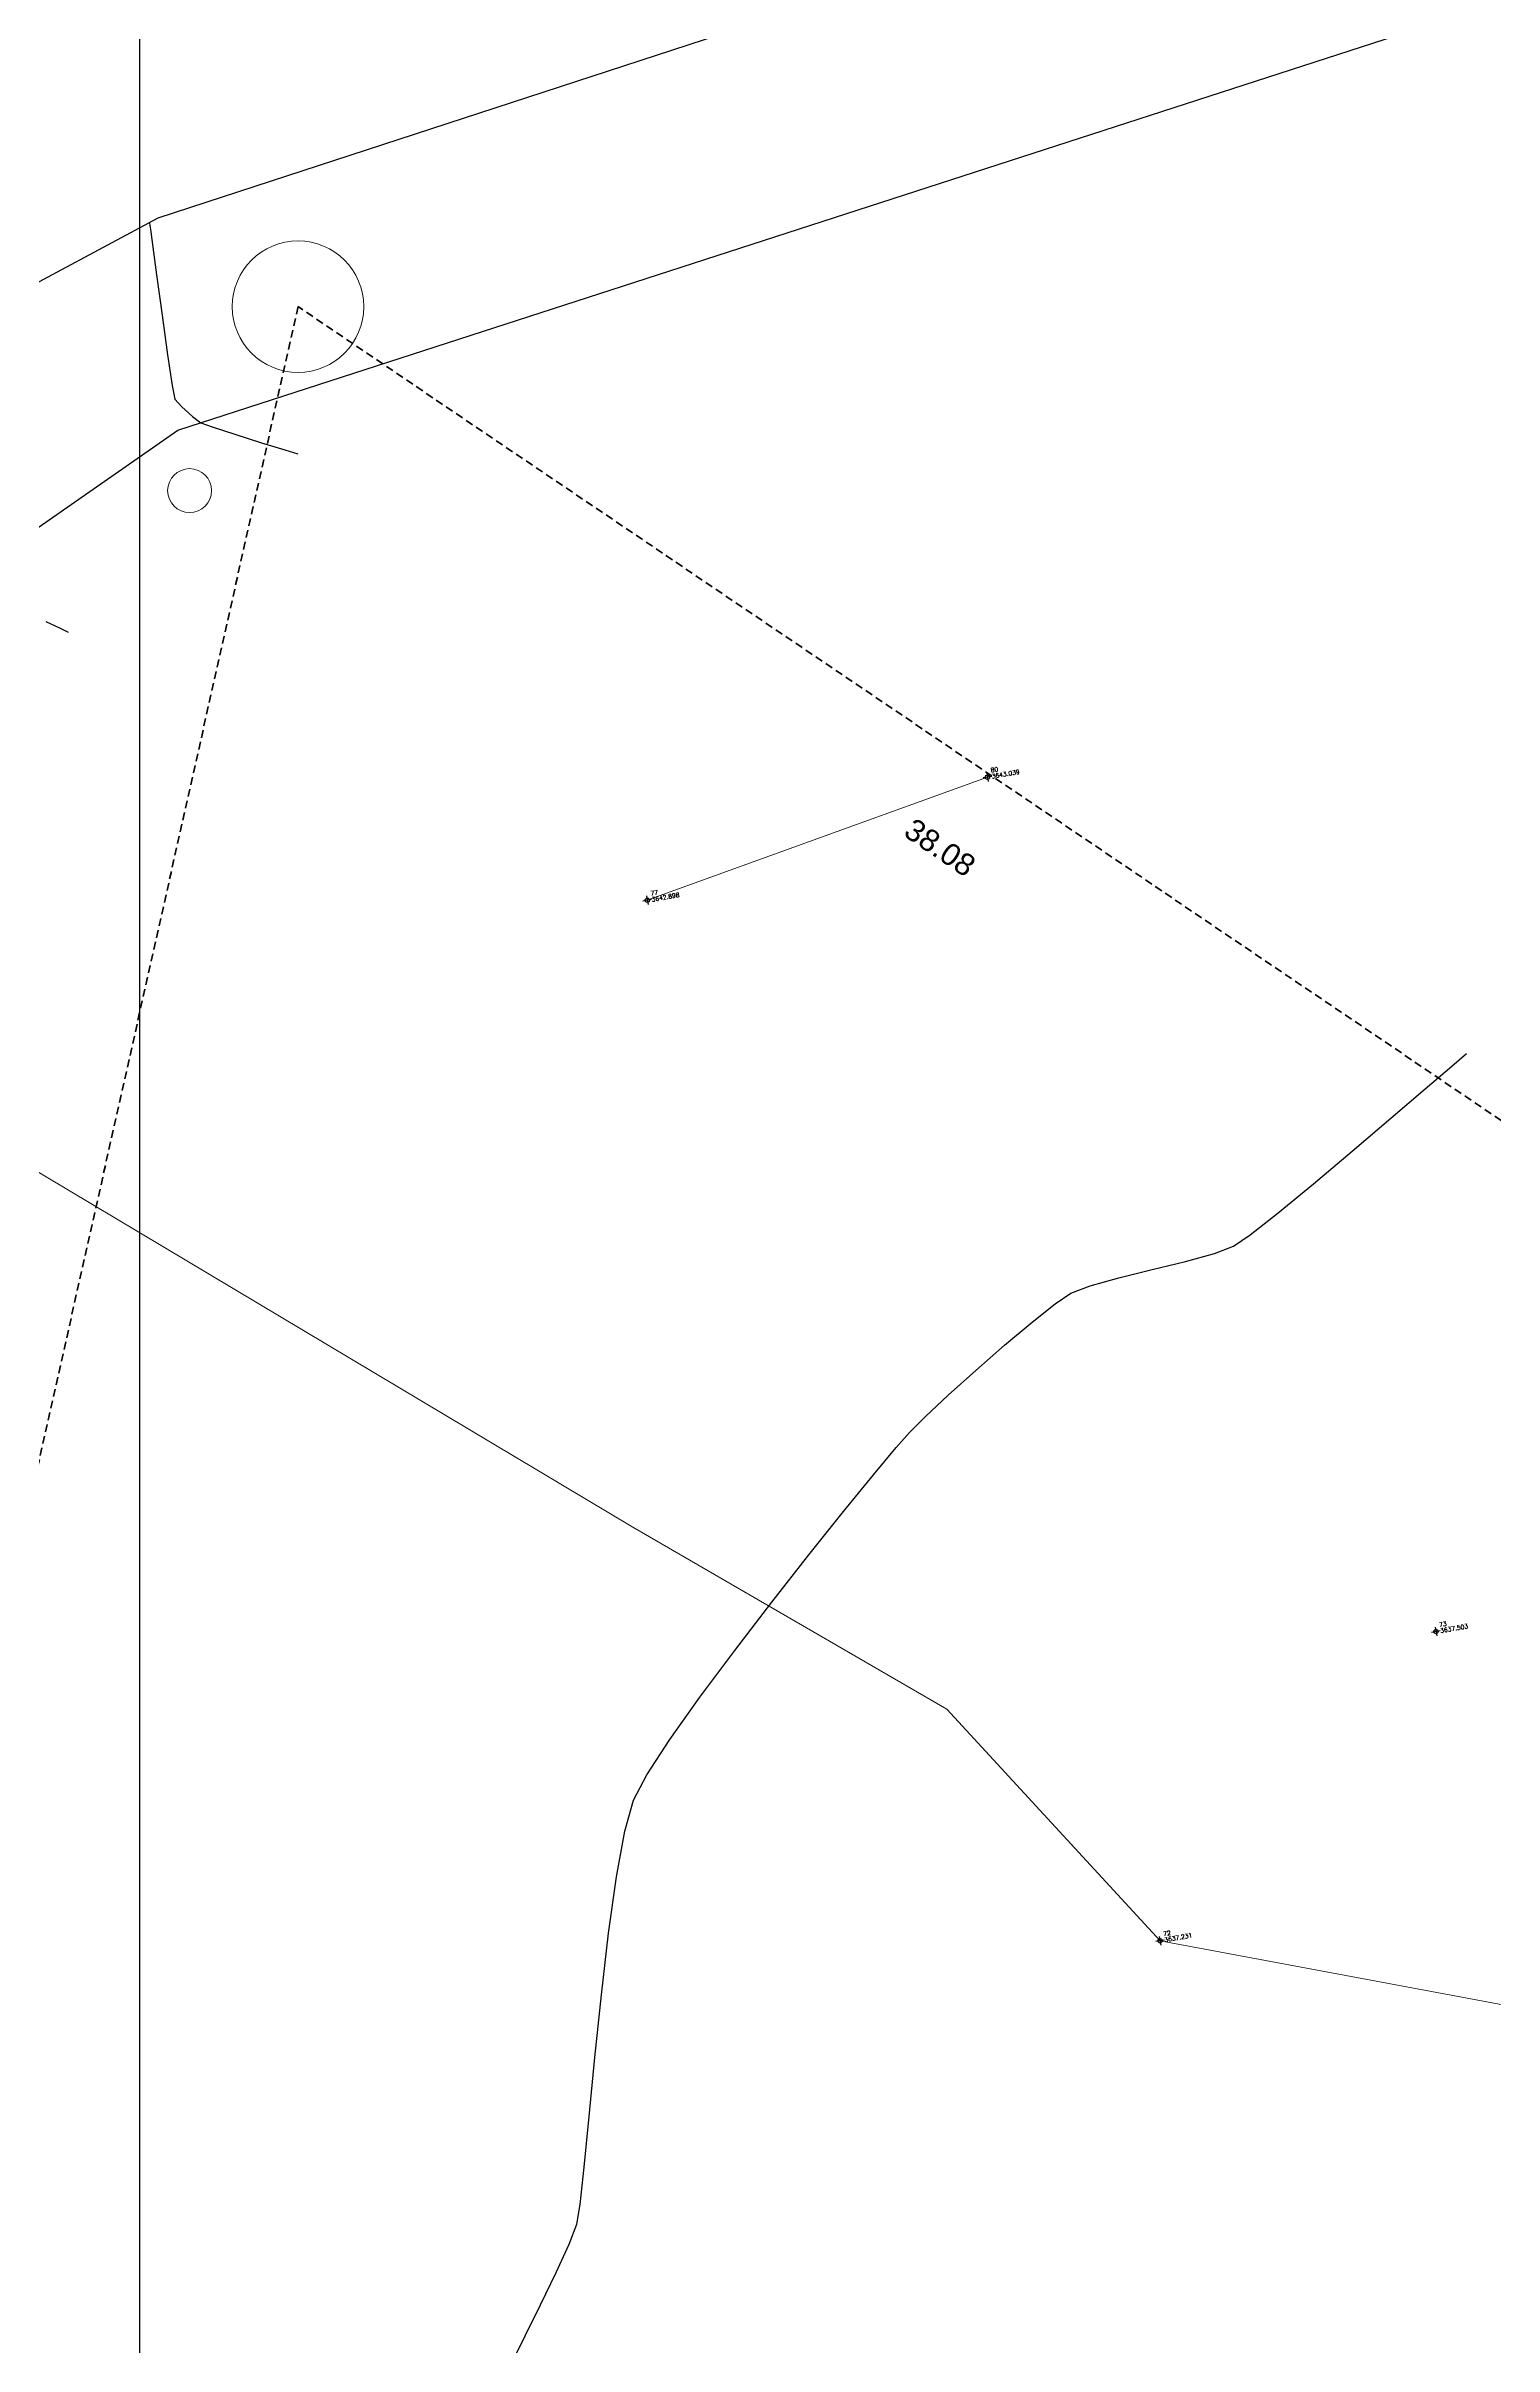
# Model space of a CAD drawing. Header units: millimetres. Extents: x 736950 to 738835, y 8500595 to 8502131.
# Drawn here: x 737697.9 to 737730.9, y 8501325.7 to 8501378.2 of the extents above; entities that cross this region are included whole.
import ezdxf

# ---------------------------------------------------------------- set-up
doc = ezdxf.new("R2010")
doc.units = ezdxf.units.MM
doc.linetypes.add('DASHED', pattern=[0.75, 0.5, -0.25])
doc.layers.add('carretera', color=40, linetype='Continuous')
doc.layers.add('Cuadricula Coordenadas', color=5, linetype='Continuous')
for name, color, linetype, lineweight in [('CONT-MJR', 80, 'Continuous', 30), ('COTAS', 40, 'Continuous', 5), ('otros', 4, 'Continuous', 5), ('PERIMETRO', 7, 'Continuous', 35), ('postes', 10, 'Continuous', 5), ('saiwite', 5, 'Continuous', 5)]:
    doc.layers.add(name, color=color, linetype=linetype, lineweight=lineweight)
doc.styles.add('5mm', font='arial.ttf', dxfattribs={"height": 3})
doc.styles.add('COTAS', font='arial.ttf')
doc.dimstyles.new('Copy of GenDist', dxfattribs={"dimtxt": 0.5, "dimasz": 2, "dimexe": 0.18, "dimexo": 0.0625, "dimgap": 1, "dimtad": 2, "dimzin": 1, "dimdsep": 46, "dimtxsty": 'COTAS', "dimcen": 0.09, "dimse1": 1, "dimse2": 1, "dimsd1": 1, "dimsd2": 1, "dimadec": 0, "dimazin": 0, "dimtfac": 1, "dimtofl": 0, "dimtmove": 0, "dimatfit": 3, "dimfxl": 1, "dimtolj": 1, "dimtzin": 0, "dimarcsym": 0})

# ---------------------------------------------------------------- blocks, each defined once
blk = doc.blocks.new('*D174')
at = {"layer": 'Defpoints', "color": 0, "transparency": 16777216}
for p in [(737703.6088890512, 8501372.260051183), (737703.1838010843, 8501371.631511953), (737735.1536829118, 8501350.925961591)]:
    blk.add_point(p, dxfattribs=at)
at = {"layer": 'COTAS', "color": 0, "transparency": 16777216, "insert": (737718.2528675785, 8501359.924515884), "char_height": 0.5, "attachment_point": 5, "rotation": 325.92908012584695, "style": 'COTAS'}
blk.add_mtext('\\A1;38.08', dxfattribs=at)
blk = doc.blocks.new('*D175')
at = {"layer": 'Defpoints', "color": 0, "transparency": 16777216}
for p in [(737703.608889051, 8501372.260051183), (737683.2009698658, 8501281.32955186), (737683.6407278688, 8501281.2308551)]:
    blk.add_point(p, dxfattribs=at)
at = {"layer": 'COTAS', "color": 0, "transparency": 16777216, "insert": (737695.0696718234, 8501326.421176305), "char_height": 0.5, "attachment_point": 5, "rotation": 77.35047293036105, "style": 'COTAS'}
blk.add_mtext('\\A1;93.19', dxfattribs=at)

msp = doc.modelspace()

# ---------------------------------------------------------------- linework, layer by layer
at = {"linetype": 'Continuous', "extrusion": (-0.172787269436437, 0.9849591664230046, 0)}
for points, elevation in [([(-2195550.565162655, 0), (-2195550.365162655, 0)], 8246025.455062788), ([(-2195542.438162655, 0), (-2195542.238162654, 0)], 8246024.030062788), ([(-2195557.274162654, 0), (-2195557.074162655, 0)], 8246004.495062787), ([(-2195549.858162655, 0), (-2195549.658162654, 0)], 8245998.637062788)]:
    msp.add_lwpolyline(points, dxfattribs=dict(at, elevation=elevation))
at = {"linetype": 'Continuous', "extrusion": (0.9849591664230046, 0.172787269436437, 0)}
for points, elevation in [([(8246025.555062787, 0), (8246025.35506279, 0)], 2195550.465162654), ([(8246024.13006279, 0), (8246023.930062789, 0)], 2195542.338162654), ([(8246004.595062787, 0), (8246004.395062789, 0)], 2195557.174162656), ([(8245998.737062789, 0), (8245998.537062787, 0)], 2195549.758162654)]:
    msp.add_lwpolyline(points, dxfattribs=dict(at, elevation=elevation))
at = {"linetype": 'Continuous'}
for centre in [(737719.3339225963, 8501361.528306875), (737711.5753813098, 8501358.720497923), (737729.5636348114, 8501342.042792536), (737723.2713654573, 8501334.99151135)]:
    msp.add_circle(centre, 0.05, dxfattribs=at)
at = {"layer": 'carretera'}
for p, q in [((737738.9311161017, 8501386.876284875), (737700.4094732066, 8501374.279084923)), ((737700.866578944, 8501369.44032399), (737740.6076174808, 8501382.317522638)), ((737700.4094732066, 8501374.279084923), (737687.7988383087, 8501367.513624553)), ((737686.3064214542, 8501359.310571257), (737700.866578944, 8501369.44032399))]:
    msp.add_line(p, q, dxfattribs=at)
at = {"layer": 'CONT-MJR'}
for points, elevation in [([(737700.2231184846, 8501374.160774387), (737700.2295780153, 8501374.114802763)], 3680), ([(737700.2500020367, 8501373.96512206), (737700.2966970716, 8501373.618250899)], 3680), ([(737700.3813644027, 8501372.988951076), (737700.5069898715, 8501372.066208214)], 3680), ([(737700.6335792341, 8501371.163283946), (737700.7386041561, 8501370.463457827)], 3680), ([(737700.7386041561, 8501370.463457827), (737700.7995363026, 8501370.150009403)], 3680), ([(737701.3922116148, 8501369.610643957), (737701.6492116606, 8501369.516008018)], 3680), ([(737701.6492116606, 8501369.516008018), (737702.164856092, 8501369.348490302)], 3680), ([(737698.1838827572, 8501364.926397864), (737698.3679257432, 8501364.839223396)], 3675), ([(737729.3178756512, 8501354.422156531), (737729.9243284393, 8501354.94179837)], 3640), ([(737724.949546751, 8501350.83168876), (737725.3290300983, 8501351.094728192)], 3640), ([(737723.854335275, 8501350.485796576), (737724.509354826, 8501350.665672604)], 3640), ([(737724.509354826, 8501350.665672604), (737724.949546751, 8501350.83168876)], 3640), ([(737721.6763325675, 8501349.930079557), (737722.3302219756, 8501350.111293022)], 3640), ([(737722.3302219756, 8501350.111293022), (737723.0920902678, 8501350.298767708)], 3640), ([(737723.0920902678, 8501350.298767708), (737723.854335275, 8501350.485796576)], 3640), ([(737721.238024214, 8501349.761834338), (737721.6763325675, 8501349.930079557)], 3640), ([(737717.5564933518, 8501346.585928867), (737717.9140542957, 8501346.942630302)], 3640), ([(737716.7349693419, 8501345.61566202), (737717.2541855071, 8501346.238842182)], 3640), ([(737716.0528914687, 8501344.77893069), (737716.7349693419, 8501345.61566202)], 3640), ([(737713.5699537254, 8501341.61285273), (737714.4163370485, 8501342.714983737)], 3640), ([(737710.693697244, 8501335.167304607), (737710.8706224014, 8501336.447313476)], 3640), ([(737710.1350602872, 8501329.832111416), (737710.24920059, 8501330.984797202)], 3640), ([(737709.7922669312, 8501328.075349702), (737709.9672957094, 8501328.529123383)], 3640)]:
    msp.add_lwpolyline(points, dxfattribs=dict(at, elevation=elevation))
at = {"layer": 'CONT-MJR', "extrusion": (0.9908186293528235, 0.1351977948318395, 0), "elevation": 1880294.163705567}
msp.add_lwpolyline([(8323584.403758557, 3680), (8323584.252690848, 3680)], dxfattribs=at)
at = {"layer": 'CONT-MJR', "extrusion": (0.9910702598201476, 0.1333406918387068, 0), "elevation": 1864691.864553873}
msp.add_lwpolyline([(8327093.092736861, 3680.000000000011), (8327092.457766926, 3680.000000000011)], dxfattribs=at)
at = {"layer": 'CONT-MJR', "extrusion": (0.9903146252951947, 0.1388414308714745, 0), "elevation": 1910898.263202884}
msp.add_lwpolyline([(8316609.698296943, 3680.00000000001), (8316608.786541986, 3680.00000000001)], dxfattribs=at)
at = {"layer": 'CONT-MJR', "extrusion": (0.752622470162214, 0.6584522893930338, 0), "elevation": 6152956.836238948}
msp.add_lwpolyline([(5912581.421721647, 3680.00000000001), (5912581.186626858, 3680.00000000001)], dxfattribs=at)
at = {"layer": 'CONT-MJR', "extrusion": (0.6650869891919653, 0.7467658915668061, 0), "elevation": 6839168.434122938}
msp.add_lwpolyline([(5103260.648523636, 3680), (5103260.320885159, 3680)], dxfattribs=at)
at = {"layer": 'CONT-MJR', "extrusion": (0.5989761888854898, 0.8007668356945199, 0), "elevation": 7249480.410627351}
msp.add_lwpolyline([(4501391.401439643, 3680.000000000013), (4501391.160161703, 3680.000000000013)], dxfattribs=at)
at = {"layer": 'CONT-MJR', "extrusion": (-0.3001501310077204, -0.953891974416416, 0), "elevation": -8330809.394500858}
msp.add_lwpolyline([(-1847998.949128543, 3680.000000000013), (-1847998.311830588, 3680.000000000013)], dxfattribs=at)
at = {"layer": 'CONT-MJR', "extrusion": (-0.2968458807499319, -0.9549254018413152, 0), "elevation": -8337157.387960012}
msp.add_lwpolyline([(-1819145.298324531, 3680.000000000013), (-1819144.739320691, 3680.000000000013)], dxfattribs=at)
at = {"layer": 'CONT-MJR', "extrusion": (-0.2977186579356123, -0.9546536548492432, 0), "elevation": -8335491.017123916}
msp.add_lwpolyline([(-1826765.008877925, 3680.00000000001), (-1826764.701619773, 3680.00000000001)], dxfattribs=at)
at = {"layer": 'CONT-MJR', "extrusion": (-0.4285565772505243, -0.9035149473557786, 0), "elevation": -7997255.692655355}
msp.add_lwpolyline([(-2976794.878628115, 3675.000000000003), (-2976794.519039442, 3675.000000000003)], dxfattribs=at)
at = {"layer": 'CONT-MJR', "extrusion": (0.6472649366802715, -0.7622651125063276, 0), "elevation": -6002779.568408569}
msp.add_lwpolyline([(6064974.751867142, 3640), (6064975.197223986, 3640)], dxfattribs=at)
at = {"layer": 'CONT-MJR', "extrusion": (0.650059797085388, -0.7598830569326469, 0), "elevation": -5980467.015694001}
msp.add_lwpolyline([(6086975.705057658, 3640), (6086976.739874231, 3640)], dxfattribs=at)
at = {"layer": 'CONT-MJR', "extrusion": (0.6477223790566525, -0.761876446459129, 0), "elevation": -5999137.905189018}
msp.add_lwpolyline([(6068573.91394855, 3640), (6068575.06786315, 3640)], dxfattribs=at)
at = {"layer": 'CONT-MJR', "extrusion": (0.6434631551066419, -0.7654770852352184, 0), "elevation": -6032890.353743085}
msp.add_lwpolyline([(6035019.882473683, 3640), (6035021.038426144, 3640)], dxfattribs=at)
at = {"layer": 'CONT-MJR', "extrusion": (-0.6358157591410325, 0.7718408647045792, 0), "elevation": 6092632.773411658}
msp.add_lwpolyline([(-5974700.3649723, 3640), (-5974701.405969108, 3640)], dxfattribs=at)
at = {"layer": 'CONT-MJR', "extrusion": (0.6198631832826782, -0.7847099043663619, 0), "elevation": -6213805.633688166}
msp.add_lwpolyline([(5848574.92417375, 3640), (5848575.733423913, 3640)], dxfattribs=at)
at = {"layer": 'CONT-MJR', "extrusion": (-0.6200463431927984, 0.7845651867711432, 0), "elevation": 6212441.739181679}
msp.add_lwpolyline([(-5850020.1296754, 3640.00000000001), (-5850020.800520358, 3640.00000000001)], dxfattribs=at)
at = {"layer": 'CONT-MJR', "extrusion": (-0.5615680992422901, 0.8274305227107599, 0), "elevation": 6619995.563773653}
msp.add_lwpolyline([(-5384499.462797304, 3640), (-5384499.89634041, 3640)], dxfattribs=at)
at = {"layer": 'CONT-MJR', "extrusion": (-0.6435400349403906, 0.7654124531446566, 0), "elevation": 6032285.889788602}
msp.add_lwpolyline([(-6035618.024608956, 3640.000000000013), (-6035618.843514831, 3640.000000000013)], dxfattribs=at)
at = {"layer": 'CONT-MJR', "extrusion": (-0.6578268443833437, 0.7531691993228694, 0), "elevation": 5917662.060202112}
msp.add_lwpolyline([(-6148042.205341932, 3640), (-6148043.081857152, 3640)], dxfattribs=at)
at = {"layer": 'CONT-MJR', "extrusion": (0.6696022693194644, -0.7427198670577109, 0), "elevation": -5820141.69477494}
msp.add_lwpolyline([(6240439.675515844, 3640.000000000013), (6240440.518918805, 3640.000000000013)], dxfattribs=at)
at = {"layer": 'CONT-MJR', "extrusion": (0.6830150515985818, -0.730404298515409, 0), "elevation": -5705547.910935009}
msp.add_lwpolyline([(6345380.256195159, 3640.000000000003), (6345380.975720446, 3640.000000000003)], dxfattribs=at)
at = {"layer": 'CONT-MJR', "extrusion": (0.7540745597803978, -0.6567888232087993, 0), "elevation": -5027295.378207376}
msp.add_lwpolyline([(6895173.369832991, 3640.00000000001), (6895173.830114644, 3640.00000000001)], dxfattribs=at)
at = {"layer": 'CONT-MJR', "extrusion": (0.7805985697322992, -0.6250326974902106, 0), "elevation": -4737758.363713733}
msp.add_lwpolyline([(7097232.964392485, 3640.000000000004), (7097234.229755037, 3640.000000000004)], dxfattribs=at)
at = {"layer": 'CONT-MJR', "extrusion": (0.7862933402885451, -0.617853366922834, 0), "elevation": -4672523.287216933}
msp.add_lwpolyline([(7140348.496263606, 3640), (7140349.86497259, 3640)], dxfattribs=at)
at = {"layer": 'CONT-MJR', "extrusion": (-0.8021904146406392, 0.5970682864285118, 0), "elevation": 4484094.71456218}
msp.add_lwpolyline([(-7260158.802248985, 3640.000000000013), (-7260160.130503384, 3640.000000000013)], dxfattribs=at)
at = {"layer": 'CONT-MJR', "extrusion": (-0.8155515095305442, 0.5786844868341042, 0), "elevation": 4317951.123242481}
msp.add_lwpolyline([(-7360182.871237824, 3640.000000000003), (-7360184.056144706, 3640.000000000003)], dxfattribs=at)
at = {"layer": 'CONT-MJR', "extrusion": (0.8378498919753576, -0.5459006855801534, 0), "elevation": -4022795.109683129}
msp.add_lwpolyline([(7525563.025552316, 3640), (7525563.985927116, 3640)], dxfattribs=at)
at = {"layer": 'CONT-MJR', "extrusion": (0.8828227867368367, -0.4697062137317392, 0), "elevation": -3341863.066951414}
msp.add_lwpolyline([(7851682.639010665, 3640.000000000006), (7851683.296452859, 3640.000000000006)], dxfattribs=at)
at = {"layer": 'CONT-MJR', "extrusion": (0.9623019400887919, -0.27198341144516, 0), "elevation": -1602321.989451051}
msp.add_lwpolyline([(8381498.732873495, 3640), (8381499.463945393, 3640)], dxfattribs=at)
at = {"layer": 'CONT-MJR', "extrusion": (0.9840924253398602, -0.1776572497499386, 0), "elevation": -784348.3725582478}
msp.add_lwpolyline([(8497160.487452282, 3640.000000000006), (8497161.549453069, 3640.000000000006)], dxfattribs=at)
at = {"layer": 'CONT-MJR', "extrusion": (0.9933193329437449, -0.115398019047962, 0), "elevation": -248254.9434009129}
msp.add_lwpolyline([(8529669.51251254, 3640), (8529670.930201376, 3640)], dxfattribs=at)
at = {"layer": 'CONT-MJR', "extrusion": (0.9946354900399529, -0.103441973845162, 0), "elevation": -145641.6697440437}
msp.add_lwpolyline([(8532037.065377673, 3640.000000000006), (8532038.502822358, 3640.000000000006)], dxfattribs=at)
at = {"layer": 'CONT-MJR', "extrusion": (0.9952006819046108, -0.09785500874558081, 0), "elevation": -97728.07481396012}
msp.add_lwpolyline([(8532719.036054203, 3640), (8532720.387094451, 3640)], dxfattribs=at)
at = {"layer": 'CONT-MJR', "extrusion": (0.9939356864377961, -0.1099629538773264, 0), "elevation": -201594.9107411415}
msp.add_lwpolyline([(8530895.028536681, 3640.000000000011), (8530895.88787025, 3640.000000000011)], dxfattribs=at)
at = {"layer": 'CONT-MJR', "extrusion": (0.9869379437679536, -0.1611008850102437, 0), "elevation": -641497.5915846592}
msp.add_lwpolyline([(8509129.426441094, 3640.00000000001), (8509129.881247533, 3640.00000000001)], dxfattribs=at)
at = {"layer": 'CONT-MJR', "extrusion": (0.9104451289982338, -0.4136298672525828, 0), "elevation": -2844758.916293825}
msp.add_lwpolyline([(8045130.823073982, 3640), (8045131.539664365, 3640)], dxfattribs=at)
at = {"layer": 'CONT-MJR', "extrusion": (0.9009538362701709, -0.4339149512405194, 0), "elevation": -3024210.873850497}
msp.add_lwpolyline([(7979405.918395308, 3640.00000000001), (7979406.735008117, 3640.00000000001)], dxfattribs=at)
at = {"layer": 'CONT-MJR', "extrusion": (0.8959586024644575, -0.4441375717837168, 0), "elevation": -3114801.740330048}
msp.add_lwpolyline([(7944480.339125019, 3640), (7944481.124559009, 3640)], dxfattribs=at)
at = {"layer": 'CONT-MJR', "extrusion": (0.8933217731507498, -0.4494176338494075, 0), "elevation": -3161634.481333054}
msp.add_lwpolyline([(7925958.318963482, 3640.000000000009), (7925958.941778152, 3640.000000000009)], dxfattribs=at)
at = {"layer": 'COTAS'}
msp.add_circle((737703.608889051, 8501372.260051185), 1.5, dxfattribs=at)
at = {"layer": 'Cuadricula Coordenadas', "color": 8}
msp.add_line((737700, 8500595.507225098), (737700, 8502130.641312933), dxfattribs=at)
at = {"layer": 'otros'}
msp.add_line((737711.5753813098, 8501358.720497923), (737719.3339225963, 8501361.528306875), dxfattribs=at)
at = {"layer": 'PERIMETRO', "linetype": 'DASHED', "ltscale": 0.35}
msp.add_lwpolyline([(738505.2945807902, 8501473.002765065), (738158.5425738312, 8501412.173509907), (738158.5425738312, 8501412.173509907), (738158.5425738312, 8501412.173509907), (738158.5425738312, 8501412.173509907), (738042.3158710625, 8501381.498171696), (737981.1961052574, 8501351.494217444), (737950.6537477591, 8501343.089650117), (737921.3905846927, 8501338.747753197), (737870.7162104911, 8501338.053293455), (737782.1367684584, 8501322.717628885), (737738.6411665253, 8501340.79069492), (737735.1536829113, 8501350.925961591), (737703.608889051, 8501372.260051185), (737683.200969866, 8501281.329551859)], dxfattribs=at)
at = {"layer": 'postes'}
msp.add_circle((737701.1340413982, 8501368.064826323), 0.5, dxfattribs=at)
at = {"layer": 'saiwite'}
for p, q in [((737686.3064214542, 8501359.310571257), (737711.2446165753, 8501344.426879905)), ((737711.2446165753, 8501344.426879905), (737718.4112617787, 8501340.270270532)), ((737718.4112617787, 8501340.270270532), (737723.2713654573, 8501334.99151135)), ((737723.2713654573, 8501334.99151135), (737738.1189183905, 8501332.22313202))]:
    msp.add_line(p, q, dxfattribs=at)

# ---------------------------------------------------------------- texts
at = {"color": 2, "char_height": 0.1, "attachment_point": 1, "rotation": 9.94991650582834, "style": '5mm'}
for s, insert, width in [('\\Ftxt.shx;\\W1.0000000000;\\T1.0000000000;\\o\\l80', (737719.3995889318, 8501361.732727844), 0.2833333333333333), ('\\Ftxt.shx;\\W1.0000000000;\\T1.0000000000;\\o\\l77', (737711.6410476454, 8501358.924918892), 0.3), ('\\Ftxt.shx;\\W1.0000000000;\\T1.0000000000;\\o\\l73', (737729.629301147, 8501342.247213505), 0.3), ('\\Ftxt.shx;\\W1.0000000000;\\T1.0000000000;\\o\\l72', (737723.3370317928, 8501335.19593232), 0.3)]:
    msp.add_mtext(s, dxfattribs=dict(at, insert=insert, width=width))
at = {"color": 1, "char_height": 0.1, "attachment_point": 1, "rotation": 9.94991650582834, "style": '5mm'}
for s, insert, width in [('\\Ftxt.shx;\\W1.0000000000;\\T1.0000000000;\\o\\l3643.039', (737719.4237791497, 8501361.59483356), 0.8166666666666668), ('\\Ftxt.shx;\\W1.0000000000;\\T1.0000000000;\\o\\l3642.898', (737711.6652378632, 8501358.787024608), 0.8333333333333334), ('\\Ftxt.shx;\\W1.0000000000;\\T1.0000000000;\\o\\l3637.503', (737729.6534913648, 8501342.109319221), 0.8166666666666668), ('\\Ftxt.shx;\\W1.0000000000;\\T1.0000000000;\\o\\l3637.231', (737723.3612220107, 8501335.058038035), 0.7999999999999999)]:
    msp.add_mtext(s, dxfattribs=dict(at, insert=insert, width=width))

# ---------------------------------------------------------------- dimensions: what is measured, and where the dimension line sits
at = {"layer": 'COTAS'}
for p1, p2, distance, picture, middle in [((737703.608889051, 8501372.260051185), (737683.2009698659, 8501281.32955186), 0.45069740590677454, '*D175', (737695.0696718234, 8501326.421176305)), ((737735.1536829113, 8501350.925961591), (737703.608889051, 8501372.260051185), 0.7587893952154299, '*D174', (737718.2528675785, 8501359.924515884))]:
    dim = msp.add_aligned_dim(p1=p1, p2=p2, distance=distance, dimstyle='Copy of GenDist', dxfattribs=at)
    dim.commit()
    dim.dimension.update_dxf_attribs({"geometry": picture, "text_midpoint": middle})

doc.saveas('drawing.dxf')
